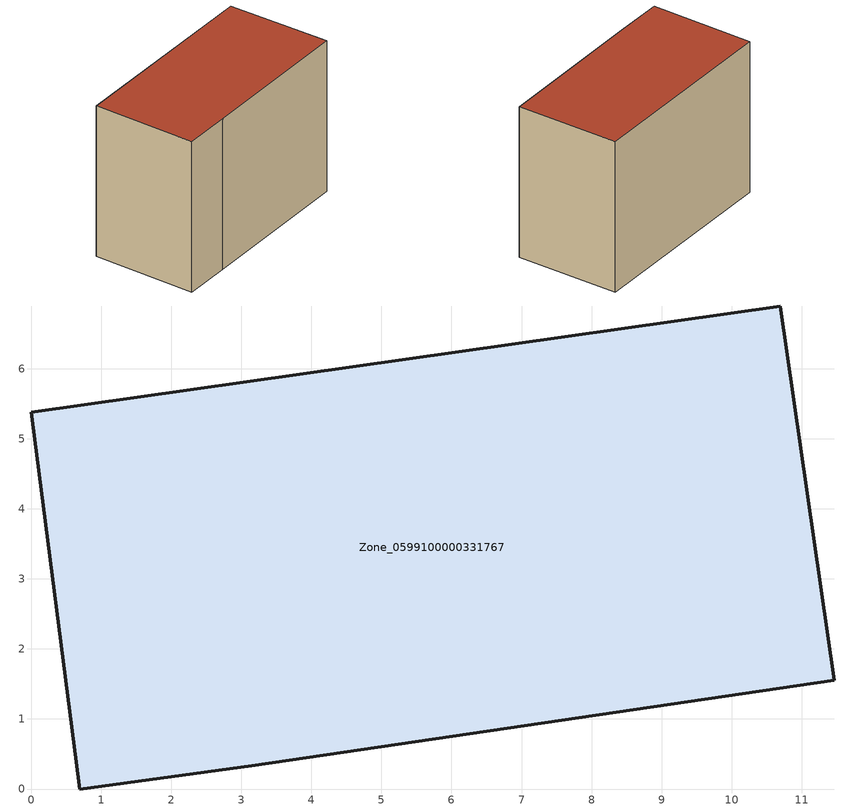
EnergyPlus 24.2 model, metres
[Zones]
Zone_0599100000331767
 floor ground (C_G): 0,5.38 10.7,6.89 11.46,1.55 3.15,0.33 0.7,0 z3.83
 wall outside (C_F): 10.7,6.89 0,5.38 0.7,0 3.15,0.33 11.46,1.55 10.7,6.89 z3.83:11.94
 roof outside (C_R): 11.46,1.55 10.7,6.89 0,5.38 0.7,0 3.15,0.33 z11.94
[BUILDING]
Pand.0599100000331767: North Axis=0; Terrain=City; Loads Convergence Tolerance Value=0.04; Temperature Convergence Tolerance Value=0.4; Solar Distribution=FullExterior; Maximum Number of Warmup Days=25; Minimum Number of Warmup Days=1
[Site:Location]
Rotterdam.The.Hague.AP_ZH_NLD Design_Conditions: Latitude=51.96; Longitude=4.45; Time Zone=1; Elevation=-4.5
[SITE:GROUNDTEMPERATURE:BUILDINGSURFACE]
18, 18, 18, 18, 18, 18, 18, 18, 18, 18, 18, 18
[MATERIAL] Thermal Absorptance=0.9; Solar Absorptance=0.7; Visible Absorptance=0.7
Name | Roughness | Thickness | Conductivity | Density | Specific Heat
G.TI.1975-1991 | MediumSmooth | 0.15 | 0.288461 | 540 | 1210
F.TI.1975-1991 | Rough | 0.3 | 0.230769 | 1920 | 840
R.TI.1975-1991 | MediumRough | 0.2 | 0.153846 | 1500 | 1000
[CONSTRUCTION]
C_G: G.TI.1975-1991
C_F: F.TI.1975-1991
C_R: R.TI.1975-1991
[ZONE]
Zone_0599100000331767: Type=1; Multiplier=1; Ceiling Height=Autocalculate; Volume=Autocalculate; Floor Area=autocalculate; Part of Total Floor Area=Yes
[ZONEINFILTRATION:DESIGNFLOWRATE]
Infil_Zone_0599100000331767: Zone or ZoneList or Space or SpaceList=Zone_0599100000331767; Schedule=AlwaysOn; Design Flow Rate Calculation Method=Flow/Area; Flow Rate per Floor Area=0.003; Constant Term Coefficient=1; Temperature Term Coefficient=0; Velocity Term Coefficient=0; Velocity Squared Term Coefficient=0
[HVACTEMPLATE:ZONE:IDEALLOADSAIRSYSTEM]
Zone_0599100000331767: Maximum Heating Supply Air Temperature=50; Minimum Cooling Supply Air Temperature=13; Maximum Heating Supply Air Humidity Ratio=0.0156; Minimum Cooling Supply Air Humidity Ratio=0.0077; Heating Limit=NoLimit; Cooling Limit=NoLimit; Dehumidification Control Type=ConstantSensibleHeatRatio; Cooling Sensible Heat Ratio=0.7; Dehumidification Setpoint=60; Humidification Control Type=None; Humidification Setpoint=30; Outdoor Air Method=None; Outdoor Air Flow Rate per Person=0.00944; Outdoor Air Flow Rate per Zone Floor Area=0; Outdoor Air Flow Rate per Zone=0; Demand Controlled Ventilation Type=None; Outdoor Air Economizer Type=NoEconomizer; Heat Recovery Type=None; Sensible Heat Recovery Effectiveness=0.7; Latent Heat Recovery Effectiveness=0.65
[ZONECONTROL:THERMOSTAT]
ThermostatControl_Zone_0599100000331767: Zone or ZoneList=Zone_0599100000331767; Control Type Schedule=DualSetpointControlType; Control 1=Thermostat_Zone_0599100000331767; Temperature Difference Between Cutout And Setpoint=0
[THERMOSTATSETPOINT:DUALSETPOINT]
Thermostat_Zone_0599100000331767: Heating Setpoint Temperature Schedule=HeatingSetpoint_Zone_0599100000331767; Cooling Setpoint Temperature Schedule=CoolingSetpoint_Zone_0599100000331767
[SCHEDULE:COMPACT]
HeatingSetpoint_Zone_0599100000331767: Through: 12/31, For: AllDays, Until: 24:00, 21
CoolingSetpoint_Zone_0599100000331767: Through: 12/31, For: AllDays, Until: 24:00, 24
DualSetpointControlType: Through: 12/31, For: AllDays, Until: 24:00, 4
AlwaysOn: Through: 12/31, For: AllDays, Until: 24:00, 1
